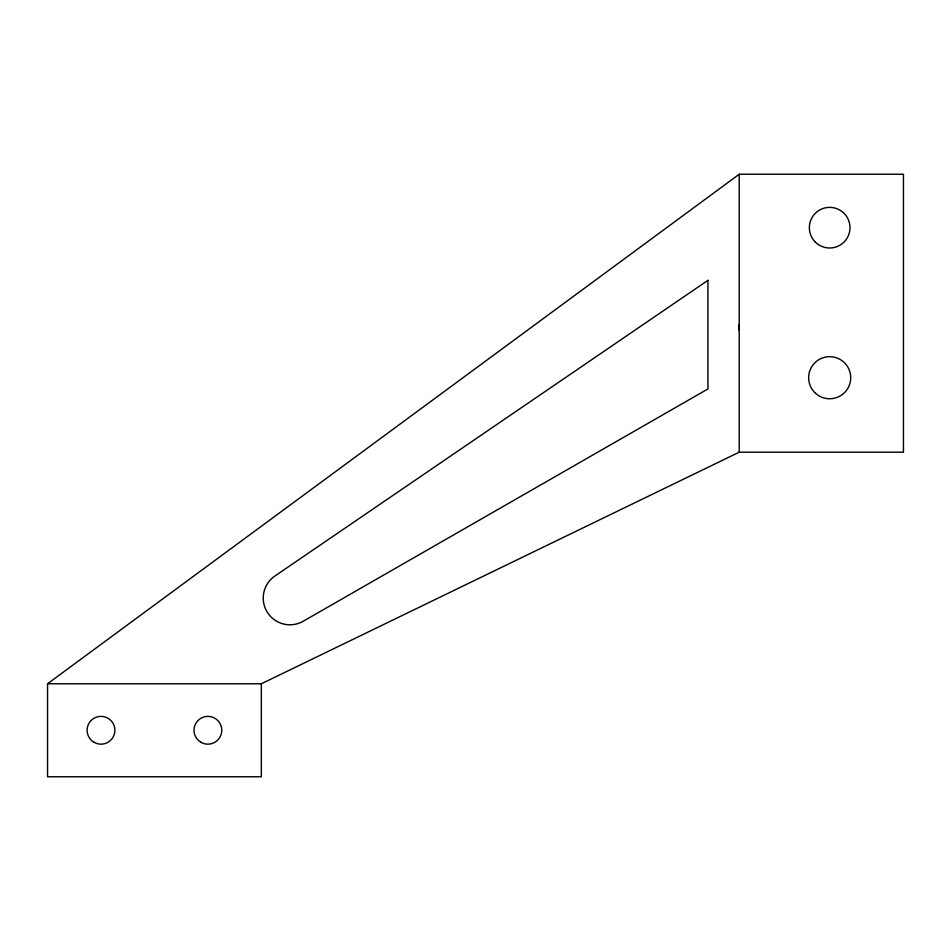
<?xml version="1.0" encoding="UTF-8"?>
<svg xmlns="http://www.w3.org/2000/svg" width="951" height="951" viewBox="0 0 951 951"><rect width="100%" height="100%" fill="white"/><g stroke="black" fill="none" stroke-linecap="round" stroke-linejoin="round"><path stroke-width="1.43" d="M739.212 330.354L739.212 174.247L903.45 174.235L903.45 452.2L739.2 452.2L261.335 683.781L47.55 683.769L47.55 776.765L261.335 776.765L261.335 683.769M47.55 683.769L739.212 174.247M739.212 324.41L739.212 452.2M707.936 280.343L275.683 575.486A26.723 26.723 0 0 0 267.374 612.361A26.723 26.723 0 0 0 304.237 620.658L707.936 388.947L707.936 280.343M94.042 742.303A13.896 13.896 0 0 0 114.893 730.273A13.896 13.896 0 0 0 94.054 718.231A13.896 13.896 0 0 0 94.042 742.303M200.934 742.291A13.896 13.896 0 0 0 221.785 730.261A13.896 13.896 0 0 0 200.946 718.231A13.896 13.896 0 0 0 200.934 742.291M814.805 392.597A21.041 21.041 0 0 0 850.004 383.158A21.041 21.041 0 0 0 824.232 357.398A21.041 21.041 0 0 0 814.805 392.597M815.304 242.053A20.328 20.328 0 0 0 849.302 232.947A20.328 20.328 0 0 0 824.422 208.055A20.328 20.328 0 0 0 815.304 242.053"/></g></svg>
